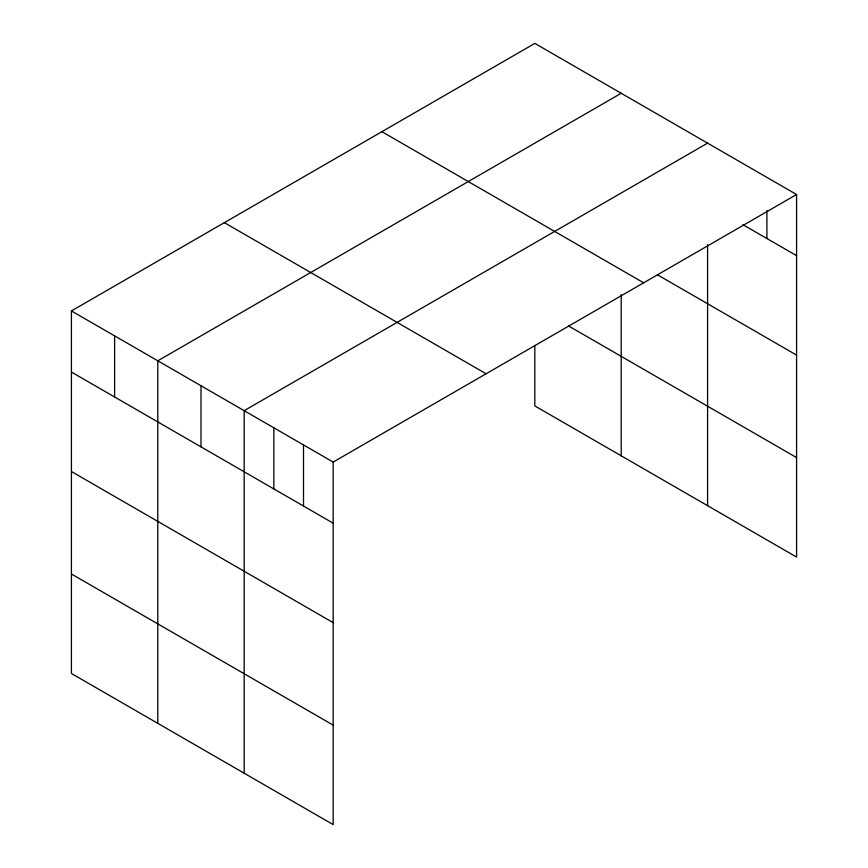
<?xml version="1.0" encoding="UTF-8"?>
<svg xmlns="http://www.w3.org/2000/svg" width="868" height="868" viewBox="0 0 868 868"><rect width="100%" height="100%" fill="white"/><g stroke="black" fill="none" stroke-linecap="round" stroke-linejoin="round"><path stroke-width="1.3" d="M796.574 194.519L333.171 462.058L333.171 824.6L71.426 673.481L71.426 310.939L534.829 43.4L796.574 194.519L796.574 557.061L534.829 405.942L534.829 345.453M707.583 244.581L707.583 505.686M621.206 93.267L157.802 360.806L157.802 723.348M707.583 143.133L244.179 410.673L244.179 773.214M742.943 224.682L796.574 255.637M657.391 274.755L796.574 355.11M381.909 131.686L643.655 282.805M568.67 326.021L796.574 457.588M224.345 222.653L486.091 373.772M71.426 310.939L333.171 462.058M71.426 372.057L333.171 523.176M71.426 471.53L333.171 622.649M71.426 574.008L333.171 725.127M766.911 210.609L766.911 238.516M621.206 294.588L621.206 455.809M303.507 444.926L303.507 506.055M273.843 427.805L273.843 488.923M200.996 385.739L200.996 446.868M114.619 335.873L114.619 396.991"/></g></svg>
